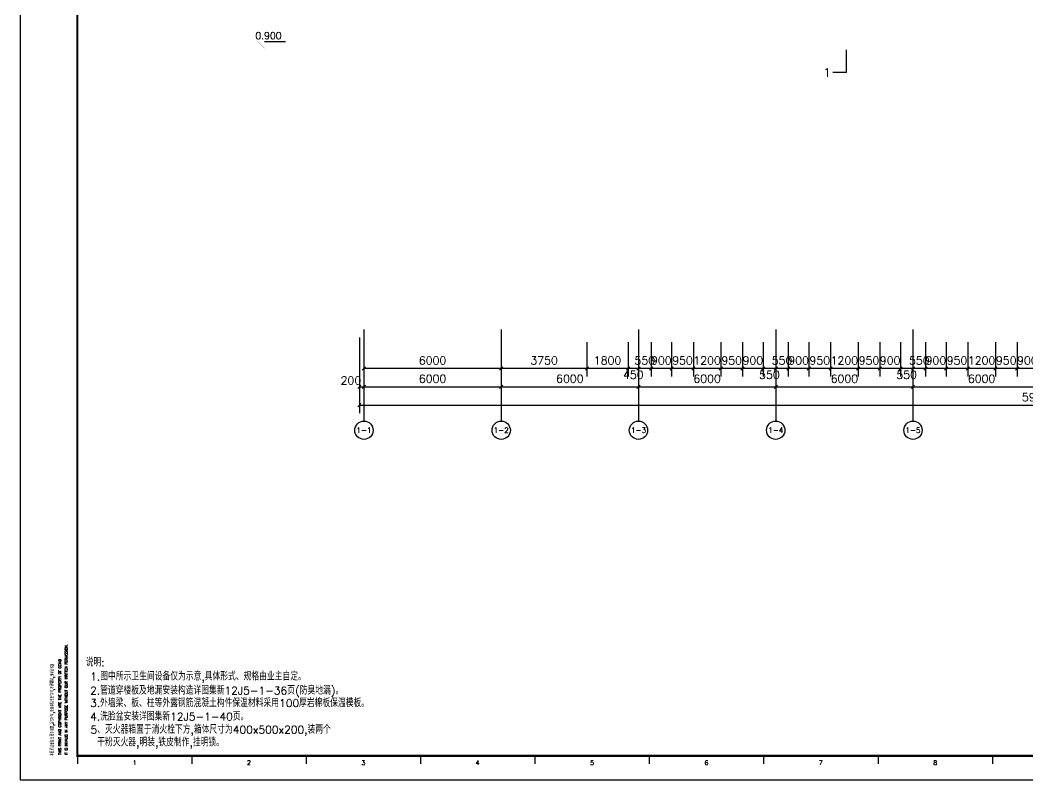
# Model space of a CAD drawing. Header units: inches. Extents: x 0 to 508000, y 0 to 738838.
# Drawn here: x 113500 to 157548, y 198338 to 231563 of the extents above; entities that cross this region are included whole.
import ezdxf
from ezdxf.enums import TextEntityAlignment as Align

# ---------------------------------------------------------------- set-up
doc = ezdxf.new("R2010")
doc.units = ezdxf.units.IN
doc.header["$LTSCALE"] = 1000
doc.header["$MEASUREMENT"] = 0
doc.layers.get('0').update_dxf_attribs({"true_color": 0xffffff})
for name, color, linetype, true_color in [('AXIS', 3, 'Continuous', 0x00ff00), ('DIM_ELEV', 3, 'Continuous', 0x00ff00), ('DIM_SYMB', 3, 'Continuous', 0x00ff00), ('PUB_DIM', 3, 'Continuous', 0x00ff00), ('TK', 7, 'Continuous', 0xffffff), ('ZG-图框层', 4, 'Continuous', 0x00ffff)]:
    doc.layers.add(name, color=color, linetype=linetype, true_color=true_color)
doc.styles.add('CCIAD-图框(版权说明)', font='SIMPLEX.shx', dxfattribs={"height": 0.2, "bigfont": 'gbcbig.shx'})
doc.styles.add('ISOCP', font='txt.shx', dxfattribs={"height": 0.2, "bigfont": 'gbcbig.shx'})
doc.styles.add('TXTSTY_ANONYMOUS', font='txt.shx', dxfattribs={"height": 0.2, "bigfont": 'gbcbig.shx'})

# ---------------------------------------------------------------- blocks, each defined once
blk = doc.blocks.new('DAnoyomous2551')
at = {"layer": 'DIM_ELEV', "lineweight": -3}
blk.add_line((124187.0674651861, 230630.6868543625), (125098.2526823282, 230630.6868543625), dxfattribs=at)
at = {"layer": 'DIM_ELEV', "lineweight": -3, "const_width": 1}
blk.add_lwpolyline([(123887.0674651861, 230630.6868543625), (124487.0674651861, 230630.6868543625), (124187.0674651861, 230330.6868543625)], close=True, dxfattribs=at)
at = {"layer": 'DIM_ELEV', "color": 7, "true_color": 0xffffff, "style": 'TXTSTY_ANONYMOUS'}
blk.add_text('0.900', height=297.5, dxfattribs=at).set_placement((124928.3174651861, 230735.6868543625), align=Align.RIGHT)
blk = doc.blocks.new('DAnoyomous5250')
at = {"layer": 'AXIS', "lineweight": -3}
for p, q in [((128527.9621350765, 218028.5788484812), (128527.9621350765, 214028.5788484812)), ((134527.9621350765, 218028.5788484812), (134527.9621350765, 214028.5788484812)), ((140527.9621350765, 218028.5788484812), (140527.9621350765, 214028.5788484812)), ((146527.9621350765, 218028.5788484812), (146527.9621350765, 214028.5788484812)), ((152527.9621350765, 218028.5788484812), (152527.9621350765, 214028.5788484812)), ((158527.9621350765, 218028.5788484812), (158527.9621350765, 214028.5788484812)), ((164527.9621350765, 218028.5788484812), (164527.9621350765, 214028.5788484812)), ((166327.9621350765, 218028.5788484812), (166327.9621350765, 214028.5788484812)), ((170527.9621350765, 218028.5788484812), (170527.9621350765, 214028.5788484812)), ((179527.9621350765, 218028.5788484812), (179527.9621350765, 214028.5788484812)), ((184027.9621350765, 218028.5788484812), (184027.9621350765, 214028.5788484812)), ((185827.9621350765, 218028.5788484812), (185827.9621350765, 214028.5788484812)), ((187747.9621350765, 218028.5788484812), (187747.9621350765, 214028.5788484812))]:
    blk.add_line(p, q, dxfattribs=at)
for centre in [(128527.9621350765, 213628.5788484812), (134527.9621350765, 213628.5788484812), (140527.9621350765, 213628.5788484812), (146527.9621350765, 213628.5788484812), (152527.9621350765, 213628.5788484812), (158527.9621350765, 213628.5788484812), (164527.9621350765, 213628.5788484812), (166327.9621350765, 213628.5788484812), (170527.9621350765, 213628.5788484812), (179527.9621350765, 213628.5788484812), (184027.9621350765, 213628.5788484812), (185827.9621350765, 213628.5788484812), (187747.9621350765, 213628.5788484812)]:
    blk.add_circle(centre, 400, dxfattribs=at)
at = {"layer": 'AXIS', "color": 7, "true_color": 0xffffff, "style": 'TXTSTY_ANONYMOUS'}
for s, height, p in [('1-1', 233.3333282470703, (128527.9621350765, 213628.5788484812)), ('1-2', 233.3333282470703, (134527.9621350765, 213628.5788484812)), ('1-3', 233.3333282470703, (140527.9621350765, 213628.5788484812)), ('1-4', 233.3333282470703, (146527.9621350765, 213628.5788484812)), ('1-5', 233.3333282470703, (152527.9621350765, 213628.5788484812)), ('1-6', 233.3333282470703, (158527.9621350765, 213628.5788484812)), ('1-7', 233.3333282470703, (164527.9621350765, 213628.5788484812)), ('1-8', 233.3333282470703, (166327.9621350765, 213628.5788484812)), ('1-9', 233.3333282470703, (170527.9621350765, 213628.5788484812)), ('1-10', 175, (179527.9621350765, 213628.5788484812)), ('1-11', 175, (184027.9621350765, 213628.5788484812)), ('1-12', 175, (185827.9621350765, 213628.5788484812)), ('1-13', 175, (187747.9621350765, 213628.5788484812))]:
    blk.add_text(s, height=height, dxfattribs=at).set_placement(p, align=Align.MIDDLE_CENTER)
blk = doc.blocks.new('DAnoyomous5257')
at = {"layer": 'AXIS', "lineweight": -3}
for p, q in [((128327.9621350765, 217678.5788484812), (128327.9621350765, 214378.5788484812)), ((187747.9621350765, 217678.5788484812), (187747.9621350765, 214378.5788484812)), ((128398.6728131771, 214799.2895265818), (128257.2514569759, 214657.8681703806)), ((128327.9621350765, 214728.5788484812), (187747.9621350765, 214728.5788484812)), ((187818.6728131771, 214799.2895265818), (187677.2514569759, 214657.8681703806))]:
    blk.add_line(p, q, dxfattribs=at)
at = {"layer": 'AXIS', "color": 7, "true_color": 0xffffff, "style": 'TXTSTY_ANONYMOUS'}
blk.add_text('59420', height=350, dxfattribs=at).set_placement((158037.9621350765, 215078.5788484812), align=Align.MIDDLE_CENTER)
blk = doc.blocks.new('DAnoyomous5312')
at = {"layer": 'AXIS', "lineweight": -3}
for p, q in [((128327.9621350765, 217678.5788484812), (128327.9621350765, 215178.5788484812)), ((128527.9621350765, 217678.5788484812), (128527.9621350765, 215178.5788484812)), ((134527.9621350765, 217678.5788484812), (134527.9621350765, 215178.5788484812)), ((140527.9621350765, 217678.5788484812), (140527.9621350765, 215178.5788484812)), ((146527.9621350765, 217678.5788484812), (146527.9621350765, 215178.5788484812)), ((152527.9621350765, 217678.5788484812), (152527.9621350765, 215178.5788484812)), ((158527.9621350765, 217678.5788484812), (158527.9621350765, 215178.5788484812)), ((164527.9621350765, 217678.5788484812), (164527.9621350765, 215178.5788484812)), ((166327.9621350765, 217678.5788484812), (166327.9621350765, 215178.5788484812)), ((170527.9621350765, 217678.5788484812), (170527.9621350765, 215178.5788484812)), ((179527.9621350765, 217678.5788484812), (179527.9621350765, 215178.5788484812)), ((184027.9621350765, 217678.5788484812), (184027.9621350765, 215178.5788484812)), ((185827.9621350765, 217678.5788484812), (185827.9621350765, 215178.5788484812)), ((187747.9621350765, 217678.5788484812), (187747.9621350765, 215178.5788484812)), ((128398.6728131771, 215599.2895265818), (128257.2514569759, 215457.8681703806)), ((128327.9621350765, 215528.5788484812), (128527.9621350765, 215528.5788484812)), ((128598.6728131771, 215599.2895265818), (128457.2514569759, 215457.8681703806)), ((128527.9621350765, 215528.5788484812), (134527.9621350765, 215528.5788484812)), ((134598.6728131771, 215599.2895265818), (134457.2514569759, 215457.8681703806)), ((134527.9621350765, 215528.5788484812), (140527.9621350765, 215528.5788484812)), ((140598.6728131771, 215599.2895265818), (140457.2514569759, 215457.8681703806)), ((140527.9621350765, 215528.5788484812), (146527.9621350765, 215528.5788484812)), ((146598.6728131771, 215599.2895265818), (146457.2514569759, 215457.8681703806)), ((146527.9621350765, 215528.5788484812), (152527.9621350765, 215528.5788484812)), ((152598.6728131771, 215599.2895265818), (152457.2514569759, 215457.8681703806)), ((152527.9621350765, 215528.5788484812), (158527.9621350765, 215528.5788484812)), ((158598.6728131771, 215599.2895265818), (158457.2514569759, 215457.8681703806)), ((158527.9621350765, 215528.5788484812), (164527.9621350765, 215528.5788484812)), ((164598.6728131771, 215599.2895265818), (164457.2514569759, 215457.8681703806)), ((164527.9621350765, 215528.5788484812), (166327.9621350765, 215528.5788484812)), ((166398.6728131771, 215599.2895265818), (166257.2514569759, 215457.8681703806)), ((166327.9621350765, 215528.5788484812), (170527.9621350765, 215528.5788484812)), ((170598.6728131771, 215599.2895265818), (170457.2514569759, 215457.8681703806)), ((170527.9621350765, 215528.5788484812), (179527.9621350765, 215528.5788484812)), ((179598.6728131771, 215599.2895265818), (179457.2514569759, 215457.8681703806)), ((179527.9621350765, 215528.5788484812), (184027.9621350765, 215528.5788484812)), ((184098.6728131771, 215599.2895265818), (183957.2514569759, 215457.8681703806)), ((184027.9621350765, 215528.5788484812), (185827.9621350765, 215528.5788484812)), ((185898.6728131771, 215599.2895265818), (185757.2514569759, 215457.8681703806)), ((185827.9621350765, 215528.5788484812), (187747.9621350765, 215528.5788484812)), ((187818.6728131771, 215599.2895265818), (187677.2514569759, 215457.8681703806))]:
    blk.add_line(p, q, dxfattribs=at)
at = {"layer": 'AXIS', "color": 7, "true_color": 0xffffff, "style": 'TXTSTY_ANONYMOUS'}
for s, p in [('200', (127957.9621350765, 215803.5788484812)), ('6000', (131527.9621350765, 215878.5788484812)), ('6000', (137527.9621350765, 215878.5788484812)), ('6000', (143527.9621350765, 215878.5788484812)), ('6000', (149527.9621350765, 215878.5788484812)), ('6000', (155527.9621350765, 215878.5788484812)), ('6000', (161527.9621350765, 215878.5788484812)), ('1800', (165427.9621350765, 215878.5788484812)), ('4200', (168427.9621350765, 215878.5788484812)), ('9000', (175027.9621350765, 215878.5788484812)), ('4500', (181777.9621350765, 215878.5788484812)), ('1800', (184927.9621350765, 215878.5788484812)), ('1920', (186787.9621350765, 215878.5788484812))]:
    blk.add_text(s, height=350, dxfattribs=at).set_placement(p, align=Align.MIDDLE_CENTER)
blk = doc.blocks.new('DAnoyomous9341')
at = {"layer": 'DIM_SYMB', "lineweight": -3}
for q in [(149621.6081297398, 230267.0975506306), (149021.6081297398, 229267.0975506306)]:
    blk.add_line((149621.6081297398, 229267.0975506306), q, dxfattribs=at)
at = {"layer": 'DIM_SYMB', "color": 7, "true_color": 0xffffff, "style": 'TXTSTY_ANONYMOUS'}
blk.add_text('1', height=375, dxfattribs=at).set_placement((148771.6081297398, 229267.0975506306), align=Align.MIDDLE_CENTER)
blk = doc.blocks.new('DAnoyomous13955')
at = {"layer": 'PUB_DIM', "lineweight": -3}
for p, q in [((128527.9621350765, 217478.5788484812), (128527.9621350765, 215978.5788484812)), ((134527.9621350765, 217478.5788484812), (134527.9621350765, 215978.5788484812)), ((138277.9621350765, 217478.5788484812), (138277.9621350765, 215978.5788484812)), ((140077.9621350765, 217478.5788484812), (140077.9621350765, 215978.5788484812)), ((140527.9621350765, 217478.5788484812), (140527.9621350765, 215978.5788484812)), ((141077.9621345997, 217478.5788484812), (141077.9621345997, 215978.5788484812)), ((141977.9621345997, 217478.5788484812), (141977.9621345997, 215978.5788484812)), ((142927.9621350765, 217478.5788484812), (142927.9621350765, 215978.5788484812)), ((144127.9621350765, 217478.5788484812), (144127.9621350765, 215978.5788484812)), ((145077.9621350765, 217478.5788484812), (145077.9621350765, 215978.5788484812)), ((145977.9621350765, 217478.5788484812), (145977.9621350765, 215978.5788484812)), ((146527.9621350765, 217478.5788484812), (146527.9621350765, 215978.5788484812)), ((147077.9621350765, 217478.5788484812), (147077.9621350765, 215978.5788484812)), ((147977.9621350765, 217478.5788484812), (147977.9621350765, 215978.5788484812)), ((148927.9621350765, 217478.5788484812), (148927.9621350765, 215978.5788484812)), ((150127.9621350765, 217478.5788484812), (150127.9621350765, 215978.5788484812)), ((151077.9621350765, 217478.5788484812), (151077.9621350765, 215978.5788484812)), ((151977.9621350765, 217478.5788484812), (151977.9621350765, 215978.5788484812)), ((152527.9621350765, 217478.5788484812), (152527.9621350765, 215978.5788484812)), ((153077.9621345997, 217478.5788484812), (153077.9621345997, 215978.5788484812)), ((153977.9621345997, 217478.5788484812), (153977.9621345997, 215978.5788484812)), ((154927.9621349573, 217478.5788484812), (154927.9621349573, 215978.5788484812)), ((156127.9621349573, 217478.5788484812), (156127.9621349573, 215978.5788484812)), ((157077.9621350765, 217478.5788484812), (157077.9621350765, 215978.5788484812)), ((157977.9621350765, 217478.5788484812), (157977.9621350765, 215978.5788484812)), ((158527.9621350765, 217478.5788484812), (158527.9621350765, 215978.5788484812)), ((164527.9621350765, 217478.5788484812), (164527.9621350765, 215978.5788484812)), ((166327.9621350765, 217478.5788484812), (166327.9621350765, 215978.5788484812)), ((168127.9621350765, 217478.5788484812), (168127.9621350765, 215978.5788484812)), ((169627.9621350765, 217478.5788484812), (169627.9621350765, 215978.5788484812)), ((170527.9621350765, 217478.5788484812), (170527.9621350765, 215978.5788484812)), ((171627.9621350765, 217478.5788484812), (171627.9621350765, 215978.5788484812)), ((173127.9621350765, 217478.5788484812), (173127.9621350765, 215978.5788484812)), ((174627.9621350765, 217478.5788484812), (174627.9621350765, 215978.5788484812)), ((176127.9621350765, 217478.5788484812), (176127.9621350765, 215978.5788484812)), ((177627.9621350765, 217478.5788484812), (177627.9621350765, 215978.5788484812)), ((178027.9621350765, 217478.5788484812), (178027.9621350765, 215978.5788484812)), ((179527.9621350765, 217478.5788484812), (179527.9621350765, 215978.5788484812)), ((184027.9621350765, 217478.5788484812), (184027.9621350765, 215978.5788484812)), ((185827.9621350765, 217478.5788484812), (185827.9621350765, 215978.5788484812)), ((187747.9621350765, 217478.5788484812), (187747.9621350765, 215978.5788484812)), ((128598.6728131771, 216399.2895265818), (128457.2514569759, 216257.8681703806)), ((134527.9621350765, 216328.5788484812), (128527.9621350765, 216328.5788484812)), ((134598.6728131771, 216399.2895265818), (134457.2514569759, 216257.8681703806)), ((138277.9621350765, 216328.5788484812), (134527.9621350765, 216328.5788484812)), ((138348.6728131771, 216399.2895265818), (138207.2514569759, 216257.8681703806)), ((140077.9621350765, 216328.5788484812), (138277.9621350765, 216328.5788484812)), ((140148.6728131771, 216399.2895265818), (140007.2514569759, 216257.8681703806)), ((140527.9621350765, 216328.5788484812), (140077.9621350765, 216328.5788484812)), ((140598.6728131771, 216399.2895265818), (140457.2514569759, 216257.8681703806)), ((141077.9621345997, 216328.5788484812), (140527.9621350765, 216328.5788484812)), ((141148.6728127003, 216399.2895265818), (141007.2514564991, 216257.8681703806)), ((141977.9621345997, 216328.5788484812), (141077.9621345997, 216328.5788484812)), ((142048.6728127003, 216399.2895265818), (141907.2514564991, 216257.8681703806)), ((142927.9621350765, 216328.5788484812), (141977.9621345997, 216328.5788484812)), ((142998.6728131771, 216399.2895265818), (142857.2514569759, 216257.8681703806)), ((144127.9621350765, 216328.5788484812), (142927.9621350765, 216328.5788484812)), ((144198.6728131771, 216399.2895265818), (144057.2514569759, 216257.8681703806)), ((145077.9621350765, 216328.5788484812), (144127.9621350765, 216328.5788484812)), ((145148.6728131771, 216399.2895265818), (145007.2514569759, 216257.8681703806)), ((145977.9621350765, 216328.5788484812), (145077.9621350765, 216328.5788484812)), ((146048.6728131771, 216399.2895265818), (145907.2514569759, 216257.8681703806)), ((146527.9621350765, 216328.5788484812), (145977.9621350765, 216328.5788484812)), ((146598.6728131771, 216399.2895265818), (146457.2514569759, 216257.8681703806)), ((147077.9621350765, 216328.5788484812), (146527.9621350765, 216328.5788484812)), ((147148.6728131771, 216399.2895265818), (147007.2514569759, 216257.8681703806)), ((147977.9621350765, 216328.5788484812), (147077.9621350765, 216328.5788484812)), ((148048.6728131771, 216399.2895265818), (147907.2514569759, 216257.8681703806)), ((148927.9621350765, 216328.5788484812), (147977.9621350765, 216328.5788484812)), ((148998.6728131771, 216399.2895265818), (148857.2514569759, 216257.8681703806)), ((150127.9621350765, 216328.5788484812), (148927.9621350765, 216328.5788484812)), ((150198.6728131771, 216399.2895265818), (150057.2514569759, 216257.8681703806)), ((151077.9621350765, 216328.5788484812), (150127.9621350765, 216328.5788484812)), ((151148.6728131771, 216399.2895265818), (151007.2514569759, 216257.8681703806)), ((151977.9621350765, 216328.5788484812), (151077.9621350765, 216328.5788484812)), ((152048.6728131771, 216399.2895265818), (151907.2514569759, 216257.8681703806)), ((152527.9621350765, 216328.5788484812), (151977.9621350765, 216328.5788484812)), ((152598.6728131771, 216399.2895265818), (152457.2514569759, 216257.8681703806)), ((153077.9621345997, 216328.5788484812), (152527.9621350765, 216328.5788484812)), ((153148.6728127003, 216399.2895265818), (153007.2514564991, 216257.8681703806)), ((153977.9621345997, 216328.5788484812), (153077.9621345997, 216328.5788484812)), ((154048.6728127003, 216399.2895265818), (153907.2514564991, 216257.8681703806)), ((154927.9621349573, 216328.5788484812), (153977.9621345997, 216328.5788484812)), ((154998.6728130579, 216399.2895265818), (154857.2514568567, 216257.8681703806)), ((156127.9621349573, 216328.5788484812), (154927.9621349573, 216328.5788484812)), ((156198.6728130579, 216399.2895265818), (156057.2514568567, 216257.8681703806)), ((157077.9621350765, 216328.5788484812), (156127.9621349573, 216328.5788484812)), ((157148.6728131771, 216399.2895265818), (157007.2514569759, 216257.8681703806)), ((157977.9621350765, 216328.5788484812), (157077.9621350765, 216328.5788484812)), ((158048.6728131771, 216399.2895265818), (157907.2514569759, 216257.8681703806)), ((158527.9621350765, 216328.5788484812), (157977.9621350765, 216328.5788484812)), ((158598.6728131771, 216399.2895265818), (158457.2514569759, 216257.8681703806)), ((164527.9621350765, 216328.5788484812), (158527.9621350765, 216328.5788484812)), ((164598.6728131771, 216399.2895265818), (164457.2514569759, 216257.8681703806)), ((166327.9621350765, 216328.5788484812), (164527.9621350765, 216328.5788484812)), ((166398.6728131771, 216399.2895265818), (166257.2514569759, 216257.8681703806)), ((168127.9621350765, 216328.5788484812), (166327.9621350765, 216328.5788484812)), ((168198.6728131771, 216399.2895265818), (168057.2514569759, 216257.8681703806)), ((169627.9621350765, 216328.5788484812), (168127.9621350765, 216328.5788484812)), ((169698.6728131771, 216399.2895265818), (169557.2514569759, 216257.8681703806)), ((170527.9621350765, 216328.5788484812), (169627.9621350765, 216328.5788484812)), ((170598.6728131771, 216399.2895265818), (170457.2514569759, 216257.8681703806)), ((171627.9621350765, 216328.5788484812), (170527.9621350765, 216328.5788484812)), ((171698.6728131771, 216399.2895265818), (171557.2514569759, 216257.8681703806)), ((173127.9621350765, 216328.5788484812), (171627.9621350765, 216328.5788484812)), ((173198.6728131771, 216399.2895265818), (173057.2514569759, 216257.8681703806)), ((174627.9621350765, 216328.5788484812), (173127.9621350765, 216328.5788484812)), ((174698.6728131771, 216399.2895265818), (174557.2514569759, 216257.8681703806)), ((176127.9621350765, 216328.5788484812), (174627.9621350765, 216328.5788484812)), ((176198.6728131771, 216399.2895265818), (176057.2514569759, 216257.8681703806)), ((177627.9621350765, 216328.5788484812), (176127.9621350765, 216328.5788484812)), ((177698.6728131771, 216399.2895265818), (177557.2514569759, 216257.8681703806)), ((178027.9621350765, 216328.5788484812), (177627.9621350765, 216328.5788484812)), ((178098.6728131771, 216399.2895265818), (177957.2514569759, 216257.8681703806)), ((179527.9621350765, 216328.5788484812), (178027.9621350765, 216328.5788484812)), ((179598.6728131771, 216399.2895265818), (179457.2514569759, 216257.8681703806)), ((184027.9621350765, 216328.5788484812), (179527.9621350765, 216328.5788484812)), ((184098.6728131771, 216399.2895265818), (183957.2514569759, 216257.8681703806)), ((185827.9621350765, 216328.5788484812), (184027.9621350765, 216328.5788484812)), ((185898.6728131771, 216399.2895265818), (185757.2514569759, 216257.8681703806)), ((187747.9621350765, 216328.5788484812), (185827.9621350765, 216328.5788484812)), ((187818.6728131771, 216399.2895265818), (187677.2514569759, 216257.8681703806))]:
    blk.add_line(p, q, dxfattribs=at)
at = {"layer": 'PUB_DIM', "color": 7, "true_color": 0xffffff, "style": 'TXTSTY_ANONYMOUS'}
for s, p in [('6000', (131527.9621350765, 216678.5788484812)), ('3750', (136402.9621350765, 216678.5788484812)), ('1800', (139177.9621350765, 216678.5788484812)), ('550', (140802.9621348381, 216678.5788484812)), ('900', (141527.9621345997, 216678.5788484812)), ('950', (142452.9621348381, 216678.5788484812)), ('1200', (143527.9621350765, 216678.5788484812)), ('950', (144602.9621350765, 216678.5788484812)), ('900', (145527.9621350765, 216678.5788484812)), ('550', (146802.9621350765, 216678.5788484812)), ('900', (147527.9621350765, 216678.5788484812)), ('950', (148452.9621350765, 216678.5788484812)), ('1200', (149527.9621350765, 216678.5788484812)), ('950', (150602.9621350765, 216678.5788484812)), ('900', (151527.9621350765, 216678.5788484812)), ('550', (152802.9621348381, 216678.5788484812)), ('900', (153527.9621345997, 216678.5788484812)), ('950', (154452.9621347189, 216678.5788484812)), ('1200', (155527.9621349573, 216678.5788484812)), ('950', (156602.9621349573, 216678.5788484812)), ('900', (157527.9621350765, 216678.5788484812)), ('550', (158252.9621350765, 216678.5788484812)), ('6000', (161527.9621350765, 216678.5788484812)), ('1800', (165427.9621350765, 216678.5788484812)), ('1800', (167227.9621350765, 216678.5788484812)), ('1500', (168877.9621350765, 216678.5788484812)), ('900', (170077.9621350765, 216678.5788484812)), ('1100', (171077.9621350765, 216678.5788484812)), ('1500', (172377.9621350765, 216678.5788484812)), ('1500', (173877.9621350765, 216678.5788484812)), ('1500', (175377.9621350765, 216678.5788484812)), ('1500', (176877.9621350765, 216678.5788484812)), ('400', (177827.9621350765, 216678.5788484812)), ('1500', (178777.9621350765, 216678.5788484812)), ('4500', (181777.9621350765, 216678.5788484812)), ('1800', (184927.9621350765, 216678.5788484812)), ('1920', (186787.9621350765, 216678.5788484812)), ('450', (140302.9621350765, 216053.5788484812)), ('550', (146252.9621350765, 216053.5788484812)), ('550', (152252.9621350765, 216053.5788484812))]:
    blk.add_text(s, height=350, rotation=360.0000100179126, dxfattribs=at).set_placement(p, align=Align.MIDDLE_CENTER)

msp = doc.modelspace()

# ---------------------------------------------------------------- linework, layer by layer
at = {"layer": 'TK', "lineweight": -3}
for p, q in [((115999.9999444485, 199429.7506915331), (115999.9999444485, 199038.4308348894)), ((120999.9999444485, 199429.7506915331), (120999.9999444485, 199038.4308348894)), ((125999.9999444485, 199429.7506915331), (125999.9999444485, 199038.4308348894)), ((130999.9999444485, 199429.7506915331), (130999.9999444485, 199038.4308348894)), ((135999.9999444485, 199429.7506915331), (135999.9999444485, 199038.4308348894)), ((140999.9999444485, 199429.7506915331), (140999.9999444485, 199038.4308348894)), ((145999.9999444485, 199429.7506915331), (145999.9999444485, 199038.4308348894)), ((150999.9999444485, 199429.7506915331), (150999.9999444485, 199038.4308348894)), ((155999.9999444485, 199429.7506915331), (155999.9999444485, 199038.4308348894))]:
    msp.add_line(p, q, dxfattribs=at)
at = {"layer": 'ZG-图框层', "lineweight": -3}
msp.add_lwpolyline([(113500.0000128746, 282438.4308348894), (113500.0000128746, 198338.4308348894), (247300.0000128746, 198338.4308348894), (247300.0000128746, 282438.4308348894)], close=True, dxfattribs=at)
at = {"layer": 'ZG-图框层', "lineweight": -3, "const_width": 100}
msp.add_lwpolyline([(115999.9999444485, 199384.0907632113), (115999.9999444485, 281438.4308348894), (246299.9999843836, 281438.4308348894), (246299.9999843836, 199384.0907632113)], close=True, dxfattribs=at)

# ---------------------------------------------------------------- block references
at = {"layer": 'AXIS'}
for name in ['DAnoyomous5312', 'DAnoyomous5250', 'DAnoyomous5257']:
    msp.add_blockref(name, (0, 0), dxfattribs=at)
at = {"layer": 'DIM_ELEV'}
msp.add_blockref('DAnoyomous2551', (0, 0), dxfattribs=at)
at = {"layer": 'DIM_SYMB'}
msp.add_blockref('DAnoyomous9341', (0, 0), dxfattribs=at)
at = {"layer": 'PUB_DIM'}
msp.add_blockref('DAnoyomous13955', (0, 0), dxfattribs=at)

# ---------------------------------------------------------------- texts
at = {"color": 7, "true_color": 0xffffff, "style": 'TXTSTY_ANONYMOUS'}
for s, p in [('说明:', (116366.1252797842, 203303.9590270519)), ('1.图中所示卫生间设备仅为示意,具体形式、规格由业主自定。', (116565.0965284109, 202688.9957473278)), ('2.管道穿楼板及地漏安装构造详图集新12J5-1-36页(防臭地漏)。', (116558.5333608389, 202073.7583739758)), ('3.外墙梁、板、柱等外露钢筋混凝土构件保温材料采用100厚岩棉板保温模板。', (116558.5333608389, 201524.9713866711)), ('4.洗脸盆安装详图集新12J5-1-40页。', (116558.5333608389, 200935.2927520275)), ('5、灭火器箱置于消火栓下方,箱体尺寸为400x500x200,装两个', (116577.1854604483, 200364.49997437)), ('干粉灭火器,明装,铁皮制作,挂明锁。', (116868.9620107412, 199808.0620166063))]:
    msp.add_text(s, height=340, dxfattribs=at).set_placement(p)
at = {"layer": 'TK', "style": 'CCIAD-图框(版权说明)', "width": 0.800000011920929}
for s, height, p in [('IT IS INVALID IN ANY PURPOSE WITHOUT OUR WRITTEN PERMISSION.', 120, (115571.4919637442, 199429.5593701601)), ('THIS PRINT AND COPYRIGHT ARE THE PROPERTY OF CCIAD ', 120, (115290.3475698233, 199429.5593701601)), ('本图须加盖院出图专用章,版权所有,未经本院书面许可,不得翻制,违者必究!', 150, (114977.6690868139, 199387.2437106371))]:
    msp.add_text(s, height=height, rotation=90.00000250447816, dxfattribs=at).set_placement(p)
at = {"layer": 'TK', "style": 'ISOCP'}
for s, p in [('1', (118499.9999444485, 199088.4308348894)), ('2', (123499.9999444485, 199088.4308348894)), ('3', (128499.9999444485, 199088.4308348894)), ('4', (133499.9999444485, 199088.4308348894)), ('5', (138499.9999444485, 199088.4308348894)), ('6', (143499.9999444485, 199088.4308348894)), ('7', (148499.9999444485, 199088.4308348894)), ('8', (153499.9999444485, 199088.4308348894))]:
    msp.add_text(s, height=200, dxfattribs=at).set_placement(p, align=Align.MIDDLE_CENTER)

doc.saveas('drawing.dxf')
